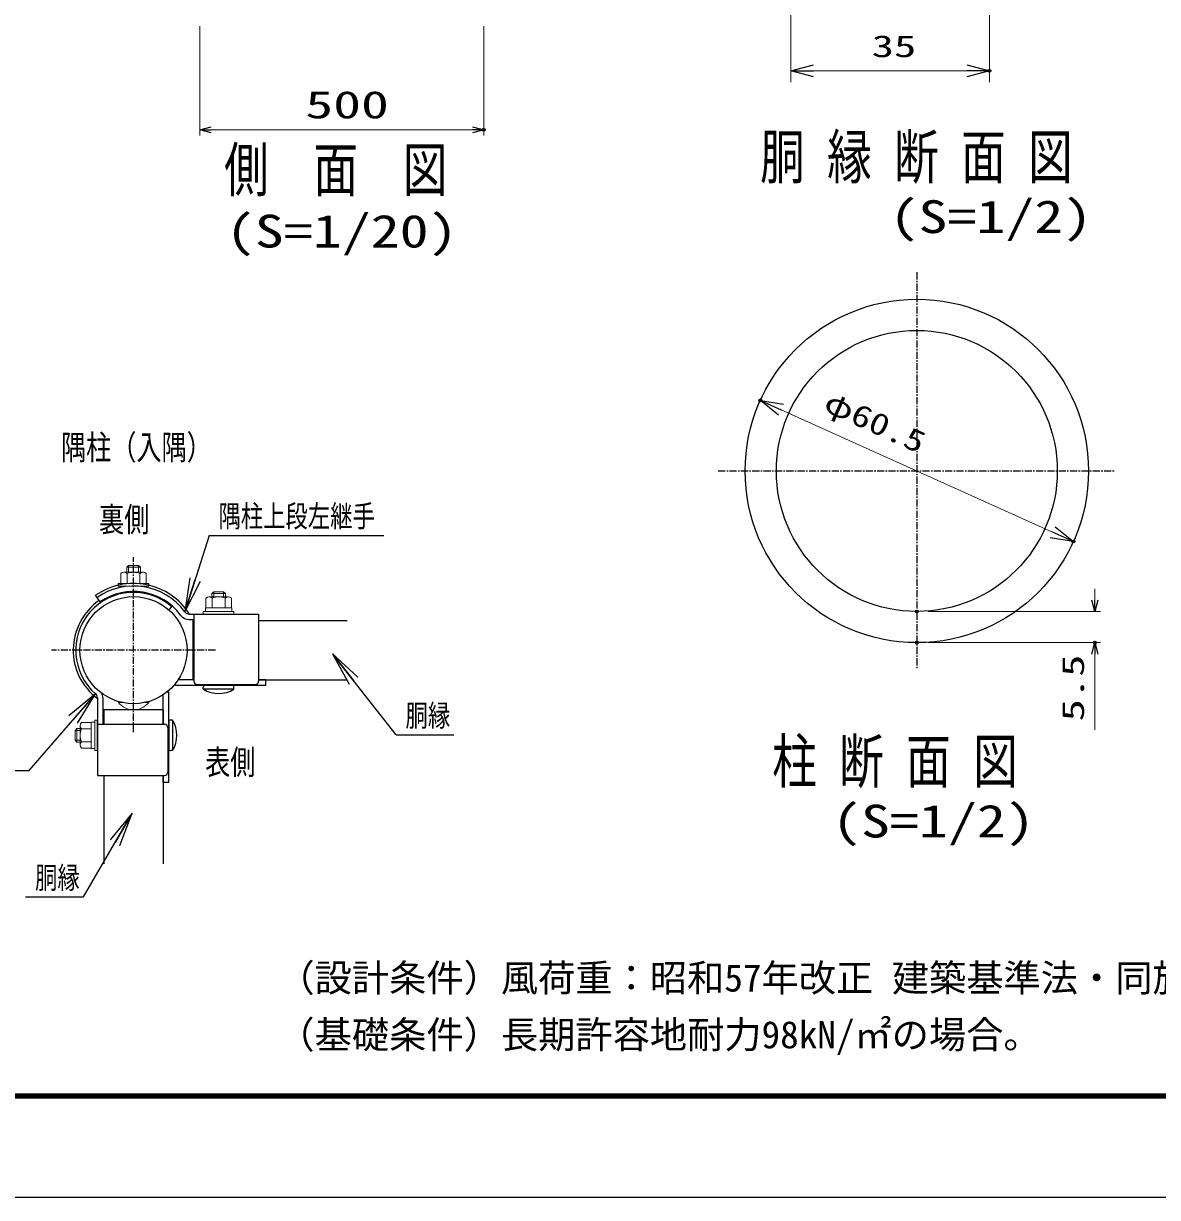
# Model space of a CAD drawing. Units: millimetres, scale not verified, with parts at other scales. Extents: x -4158 to 4158, y -2941 to 2939.
# Drawn here: x -361 to 1637, y -2941 to -873 of the extents above; entities that cross this region are included whole.
import ezdxf
from ezdxf.enums import TextEntityAlignment as Align

# ---------------------------------------------------------------- set-up
doc = ezdxf.new("R2010")
doc.units = ezdxf.units.MM
doc.header["$LTSCALE"] = 10
doc.header["$PDMODE"] = 32
doc.header["$PDSIZE"] = 5
doc.linetypes.add('USER1', pattern=[2, 1.25, -0.25, 0.25, -0.25])
for name, color, linetype, lineweight in [('0-1_0', 7, 'Continuous', 25), ('0-2_1', 7, 'Continuous', 25), ('0-3_継手-案-', 7, 'Continuous', 25), ('0-4_支柱', 7, 'Continuous', 25), ('0-5_ボルト', 7, 'Continuous', 25), ('0-6_胴縁', 7, 'Continuous', 25), ('0-7_DEFPOINTS', 9, 'Continuous', 25), ('0-C_D-STR3', 7, 'Continuous', 13), ('1-0_D-TTL-TXT', 2, 'Continuous', 25)]:
    doc.layers.add(name, color=color, linetype=linetype, lineweight=lineweight)
doc.styles.add('ＭＳ ゴシック', font='')
doc.styles.get('ＭＳ ゴシック').set_extended_font_data('MS Gothic')

# ---------------------------------------------------------------- blocks, each defined once
blk = doc.blocks.new('_Open30')
at = {"layer": '0-1_0'}
blk.add_line((0, 0), (-10, 0), dxfattribs=at)
blk.add_lwpolyline([(-10, 2.679), (0, 0), (-10, -2.679)], dxfattribs=at)
blk = doc.blocks.new('DARROWS')
at = {"layer": '0-1_0'}
blk.add_line((0, 0), (-9.991, 0), dxfattribs=at)
blk.add_lwpolyline([(-10, -1.667), (0, 0), (-10, 1.667)], dxfattribs=at)

msp = doc.modelspace()

# ---------------------------------------------------------------- linework, layer by layer
at = {"layer": '0-1_0'}
for p, q in [((-33.95, -1774.7), (-75.51, -1906.52)), ((295.66, -2125.96), (185.33, -1985.54)), ((-350.98, -2188.79), (-235.85, -2055.91)), ((-255.16, -2411.63), (-170.99, -2266.66))]:
    msp.add_line(p, q, dxfattribs=at)
for points in [[(-4158.09, 2938.9), (4157.91, 2938.9), (4157.91, -2941.1), (-4158.09, -2941.1)], [(-3878.09, 2763.9), (3877.91, 2763.9), (3877.91, -2766.1), (-3878.09, -2766.1)], [(-3876.34, 2762.15), (3876.16, 2762.15), (3876.16, -2764.35), (-3876.34, -2764.35)], [(-3874.59, 2760.4), (3874.41, 2760.4), (3874.41, -2762.6), (-3874.59, -2762.6)], [(-3872.84, 2758.65), (3872.66, 2758.65), (3872.66, -2760.85), (-3872.84, -2760.85)], [(-3871.09, 2756.9), (3870.91, 2756.9), (3870.91, -2759.1), (-3871.09, -2759.1)]]:
    msp.add_lwpolyline(points, close=True, dxfattribs=at)
at = {"layer": '0-2_1', "lineweight": 15}
for p, q in [((991.06, -551.2), (991.06, -976.17)), ((1341.06, -551.2), (1341.06, -976.17)), ((-49.97, -877.55), (-49.97, -1070.04)), ((450.03, -877.55), (450.03, -1070.04)), ((1031.06, -956.17), (1301.06, -956.17)), ((-29.97, -1060.04), (430.03, -1060.04)), ((1452.49, -1769.02), (973.92, -1553.16)), ((1526.91, -1888.59), (1526.91, -1868.59)), ((1233.21, -1908.59), (1536.91, -1908.59)), ((1233.21, -1963.59), (1536.91, -1963.59)), ((1526.91, -1983.59), (1526.91, -2117.4))]:
    msp.add_line(p, q, dxfattribs=at)
at = {"layer": '0-2_1', "linetype": 'USER1'}
for p, q in [((1213.21, -1311.09), (1213.21, -2011.09)), ((863.21, -1661.09), (1563.21, -1661.09))]:
    msp.add_line(p, q, dxfattribs=at)
at = {"layer": '0-2_1'}
for p, q in [((-33.95, -1774.7), (274.06, -1774.7)), ((295.66, -2125.96), (397.6, -2125.96)), ((-653.14, -2188.79), (-350.98, -2188.79)), ((-357.11, -2411.63), (-255.16, -2411.63))]:
    msp.add_line(p, q, dxfattribs=at)
for radius in [302.5, 247.5]:
    msp.add_circle((1213.21, -1661.09), radius, dxfattribs=at)
at = {"layer": '0-3_継手-案-'}
for p, q in [((-225.71, -1891.79), (-233.72, -1880.19)), ((-99.12, -1898.91), (-105.03, -1905.7)), ((-68.71, -1913.24), (53.39, -1913.24)), ((-68.71, -1922.84), (-60.61, -1922.84)), ((-60.61, -1913.24), (-60.61, -2031.44)), ((53.39, -1913.24), (53.39, -2031.44)), ((-92.99, -2038.96), (-92.99, -2035.36)), ((66.01, -2038.96), (-92.99, -2038.96)), ((-60.61, -2029.36), (-88.61, -2029.36)), ((-54.61, -2037.44), (47.39, -2037.44)), ((66.01, -2029.36), (53.39, -2029.36)), ((66.01, -2038.96), (66.01, -2029.36)), ((-230.6, -2060.89), (-230.6, -2197.34)), ((-221, -2060.89), (-221, -2107.34)), ((-114.5, -2107.34), (-114.5, -2055.24)), ((-104.9, -2050.87), (-108.49, -2050.87)), ((-104.9, -2209.87), (-104.9, -2050.87)), ((-230.6, -2107.34), (-112.4, -2107.34)), ((-106.4, -2113.34), (-106.4, -2191.34)), ((-230.6, -2197.34), (-112.4, -2197.34)), ((-114.5, -2209.87), (-114.5, -2197.34)), ((-104.9, -2209.87), (-114.5, -2209.87))]:
    msp.add_line(p, q, dxfattribs=at)
for centre, radius, start, end in [((-167, -1976.84), 117.45, 32.78629, 124.61587), ((-167, -1976.84), 101.85, 48.94397, 228.94397), ((-167, -1976.84), 112.95, 36.67728, 124.61587), ((-167, -1976.84), 103.35, 36.67728, 124.61587), ((-167, -1976.84), 106.35, 124.61587, 233.27139), ((-68.71, -1903.64), 19.2, 216.67728, 270), ((-68.71, -1903.64), 9.6, 216.67728, 270), ((-54.61, -2031.44), 6, 180, 270), ((47.39, -2031.44), 6, 270, 0), ((-240.2, -2060.89), 9.6, 0, 48.94397), ((-240.2, -2060.89), 19.2, 0, 24.23422), ((-112.4, -2113.34), 6, 0, 90), ((-112.4, -2191.34), 6, 270, 0)]:
    msp.add_arc(centre, radius, start, end, dxfattribs=at)
at = {"layer": '0-4_支柱', "linetype": 'USER1'}
for p, q in [((-167, -2121.1), (-167, -1813.18)), ((-22.74, -1976.84), (-311.25, -1976.84))]:
    msp.add_line(p, q, dxfattribs=at)
at = {"layer": '0-4_支柱'}
msp.add_circle((-167, -1976.84), 94.35, dxfattribs=at)
at = {"layer": '0-5_ボルト'}
for p, q in [((-44, -1913.24), (10, -1913.24)), ((-42.5, -1913.24), (8.5, -1913.24)), ((-44, -2045.54), (-44, -2042.24)), ((10, -2045.54), (-44, -2045.54)), ((6.7, -2038.94), (-40.7, -2038.94)), ((10, -2045.54), (10, -2042.24)), ((-141.18, -2067.59), (-140, -2067.59)), ((-230.6, -2153.84), (-230.6, -2099.84)), ((-230.6, -2152.34), (-230.6, -2101.34)), ((-104.9, -2103.14), (-104.9, -2150.54)), ((-98.3, -2099.84), (-101.6, -2099.84)), ((-98.3, -2099.84), (-98.3, -2153.84)), ((-98.3, -2153.84), (-101.6, -2153.84))]:
    msp.add_line(p, q, dxfattribs=at)
for centre, radius, start, end in [((-40.7, -2042.24), 3.3, 90, 180), ((-17, -2002.71), 50.63, 237.77316, 302.22684), ((6.7, -2042.24), 3.3, 0, 90), ((-101.6, -2103.14), 3.3, 90, 180), ((-141.13, -2126.84), 50.63, 327.77316, 32.22684), ((-101.6, -2150.54), 3.3, 180, 270)]:
    msp.add_arc(centre, radius, start, end, dxfattribs=at)
at = {"layer": '0-6_胴縁'}
for p, q in [((-62, -1924.34), (-60.61, -1924.34)), ((-62, -2029.34), (-62, -1924.34)), ((53.39, -1924.34), (209.4, -1924.34)), ((-62, -2029.34), (-60.61, -2029.34)), ((53.39, -2029.34), (209.4, -2029.34)), ((-219.5, -2081.84), (-219.5, -2107.34)), ((-114.5, -2081.84), (-219.5, -2081.84)), ((-114.5, -2081.84), (-114.5, -2107.34)), ((-219.5, -2197.34), (-219.5, -2353.24)), ((-114.5, -2197.34), (-114.5, -2353.24))]:
    msp.add_line(p, q, dxfattribs=at)
at = {"layer": '0-7_DEFPOINTS'}
for p in [(1341.06, -956.17), (450.03, -1060.04), (937.46, -1536.71), (1488.95, -1785.47), (1213.21, -1908.59), (1213.21, -1963.59), (1526.91, -1963.59)]:
    msp.add_point(p, dxfattribs=at)
at = {"layer": '0-C_D-STR3'}
for p, q in [((-184.33, -1839.59), (-149.69, -1839.59)), ((-179, -1830.83), (-175.76, -1827.59)), ((-179, -1839.59), (-179, -1830.83)), ((-179, -1830.83), (-155, -1830.83)), ((-175.76, -1839.59), (-175.76, -1827.59)), ((-175.76, -1827.59), (-158.24, -1827.59)), ((-158.24, -1839.59), (-158.24, -1827.59)), ((-155, -1830.83), (-158.24, -1827.59)), ((-155, -1839.59), (-155, -1830.83)), ((-194, -1859.09), (-194, -1863.89)), ((-194, -1859.09), (-140, -1859.09)), ((-189.5, -1859.09), (-189.5, -1841.69)), ((-189.5, -1859.09), (-144.5, -1859.09)), ((-178.25, -1859.09), (-178.25, -1841.69)), ((-155.75, -1859.09), (-155.75, -1841.69)), ((-144.5, -1859.09), (-144.5, -1841.69)), ((-140, -1859.09), (-140, -1863.89)), ((-140, -1863.89), (-194, -1863.89)), ((-29, -1877.2), (-25.76, -1873.96)), ((-29, -1882.96), (-29, -1877.2)), ((-29, -1877.2), (-5, -1877.2)), ((-25.76, -1882.96), (-25.76, -1873.96)), ((-25.76, -1873.96), (-8.24, -1873.96)), ((-8.24, -1882.96), (-8.24, -1873.96)), ((-5, -1877.2), (-8.24, -1873.96)), ((-5, -1882.96), (-5, -1877.2)), ((-40.1, -1902.46), (6.1, -1902.46)), ((-40.1, -1902.46), (-40.1, -1908.46)), ((-39.5, -1902.46), (-39.5, -1885.06)), ((-39.5, -1902.46), (5.5, -1902.46)), ((-34.33, -1882.96), (0.31, -1882.96)), ((-28.25, -1902.46), (-28.25, -1885.06)), ((-5.75, -1902.46), (-5.75, -1885.06)), ((5.5, -1902.46), (5.5, -1885.06)), ((6.1, -1902.46), (6.1, -1908.46)), ((-44, -1908.46), (-44, -1913.26)), ((-44, -1913.26), (10, -1913.26)), ((-40.1, -1908.46), (6.1, -1908.46)), ((-193.7, -2067.59), (-192.81, -2067.59)), ((-193.7, -2069.09), (-193.7, -2067.59)), ((-141.18, -2067.59), (-140.3, -2067.59)), ((-140.3, -2069.09), (-140.3, -2067.59)), ((-193.7, -2069.09), (-186.79, -2069.09)), ((-147.2, -2069.09), (-140.3, -2069.09)), ((-260.9, -2144.18), (-260.9, -2109.54)), ((-241.4, -2104.34), (-258.8, -2104.34)), ((-241.4, -2149.94), (-241.4, -2103.74)), ((-241.4, -2103.74), (-235.4, -2103.74)), ((-241.4, -2149.34), (-241.4, -2104.34)), ((-235.4, -2149.94), (-235.4, -2103.74)), ((-230.6, -2153.84), (-230.6, -2099.84)), ((-266.66, -2114.84), (-269.9, -2118.08)), ((-260.9, -2118.08), (-269.9, -2118.08)), ((-269.9, -2135.6), (-269.9, -2118.08)), ((-260.9, -2114.84), (-266.66, -2114.84)), ((-266.66, -2138.84), (-266.66, -2114.84)), ((-241.4, -2115.59), (-258.8, -2115.59)), ((-260.9, -2135.6), (-269.9, -2135.6)), ((-266.66, -2138.84), (-269.9, -2135.6)), ((-260.9, -2138.84), (-266.66, -2138.84)), ((-241.4, -2138.09), (-258.8, -2138.09)), ((-241.4, -2149.34), (-258.8, -2149.34)), ((-241.4, -2149.94), (-235.4, -2149.94)), ((-235.4, -2153.84), (-230.6, -2153.84))]:
    msp.add_line(p, q, dxfattribs=at)
for points in [[(-44, -1908.46), (10, -1908.46), (10, -1913.26)], [(-235.4, -2153.84), (-235.4, -2099.84), (-230.6, -2099.84)]]:
    msp.add_lwpolyline(points, dxfattribs=at)
for centre, radius, start, end in [((-183.87, -1848.13), 8.55, 48.83491, 131.16509), ((-167, -1870.78), 31.18, 68.85295, 111.14705), ((-150.12, -1848.13), 8.55, 48.86505, 131.13495), ((-33.87, -1891.49), 8.55, 48.83491, 131.16509), ((-17, -1914.14), 31.18, 68.85295, 111.14705), ((-0.12, -1891.5), 8.55, 48.86505, 131.13495), ((-167, -2047.91), 34.08, 218.42534, 321.57466), ((-252.36, -2109.97), 8.55, 138.86505, 221.13495), ((-229.71, -2126.84), 31.18, 158.85295, 201.14705), ((-252.36, -2143.72), 8.55, 138.83491, 221.16509)]:
    msp.add_arc(centre, radius, start, end, dxfattribs=at)

# ---------------------------------------------------------------- block references
at = {"layer": '0-1_0', "xscale": 6, "yscale": 6}
for p, rotation in [((-76.41, -1909.38), 252.5), ((183.48, -1983.18), 128.15677), ((-233.89, -2053.65), 49.09532), ((-169.49, -2264.06), 59.86022)]:
    msp.add_blockref('DARROWS', p, dxfattribs=dict(at, rotation=rotation))
at = {"layer": '0-2_1'}
for p, xscale, yscale, rotation in [((991.06, -956.17), 4, 4, 180), ((-49.97, -1060.04), 2, 2, 180), ((937.46, -1536.71), 4, 4, 155.72115), ((1488.95, -1785.47), 4, 4, 335.72115), ((1526.91, -1908.59), 2, 2, 270), ((1526.91, -1963.59), 2, 2, 90)]:
    msp.add_blockref('_Open30', p, dxfattribs=dict(at, xscale=xscale, yscale=yscale, rotation=rotation))
for p, xscale, yscale in [((1341.06, -956.17), 4, 4), ((450.03, -1060.04), 2, 2)]:
    msp.add_blockref('_Open30', p, dxfattribs=dict(at, xscale=xscale, yscale=yscale))

# ---------------------------------------------------------------- texts
at = {"layer": '0-1_0', "style": 'ＭＳ ゴシック'}
for s, height, width, p in [('胴 縁 断 面 図', 76.97, 0.75, (937.04, -1169.17)), ('側\u3000面\u3000図', 76.98, 0.75, (-7.48, -1191.75)), ('(S=1/2)', 57.7, 1.3, (1165, -1259.25)), ('(S=1/20)', 57.7, 1.3, (-4.24, -1284.76)), ('隅柱（入隅）', 43.33, 0.75, (-294.92, -1654.1)), ('隅柱上段左継手', 38.49, 0.75, (-17.34, -1771.46)), ('裏側', 43.33, 0.75, (-227.76, -1781.25)), ('胴縁', 38.49, 0.75, (312.26, -2122.72)), ('柱 断 面 図', 76.97, 0.75, (958.26, -2234)), ('表側', 43.33, 0.75, (-40.9, -2208.74)), ('(S=1/2)', 57.7, 1.3, (1063.82, -2324.08)), ('胴縁', 38.49, 0.75, (-340.51, -2408.39))]:
    msp.add_text(s, height=height, dxfattribs=dict(at, width=width)).set_placement(p, align=Align.BOTTOM_LEFT)
at = {"layer": '0-2_1', "style": 'ＭＳ ゴシック', "width": 1.5}
for s, height, p in [('35', 38.49, (1133.68, -943.57)), ('500', 48.09, (135.75, -1054.29))]:
    msp.add_text(s, height=height, dxfattribs=at).set_placement(p, align=Align.BOTTOM_LEFT)
at = {"layer": '0-2_1', "style": 'ＭＳ ゴシック'}
for s, height, rotation, width, p in [('φ60.5', 38.48, 335.721, 1.3, (1041.15, -1564.23)), ('5.5', 38.49, 90, 1.5, (1519.31, -2102.4))]:
    msp.add_text(s, height=height, rotation=rotation, dxfattribs=dict(at, width=width)).set_placement(p, align=Align.BOTTOM_LEFT)
at = {"layer": '1-0_D-TTL-TXT', "color": 7, "style": 'ＭＳ ゴシック'}
for s, p in [('（設計条件）風荷重：昭和57年改正 建築基準法・同施行令に基づく風圧力に準拠。', (86.54, -2592.7)), ('（基礎条件）長期許容地耐力98kN/㎡の場合。', (86.54, -2692.7))]:
    msp.add_text(s, height=48.11, dxfattribs=at).set_placement(p, align=Align.BOTTOM_LEFT)

doc.saveas('drawing.dxf')
